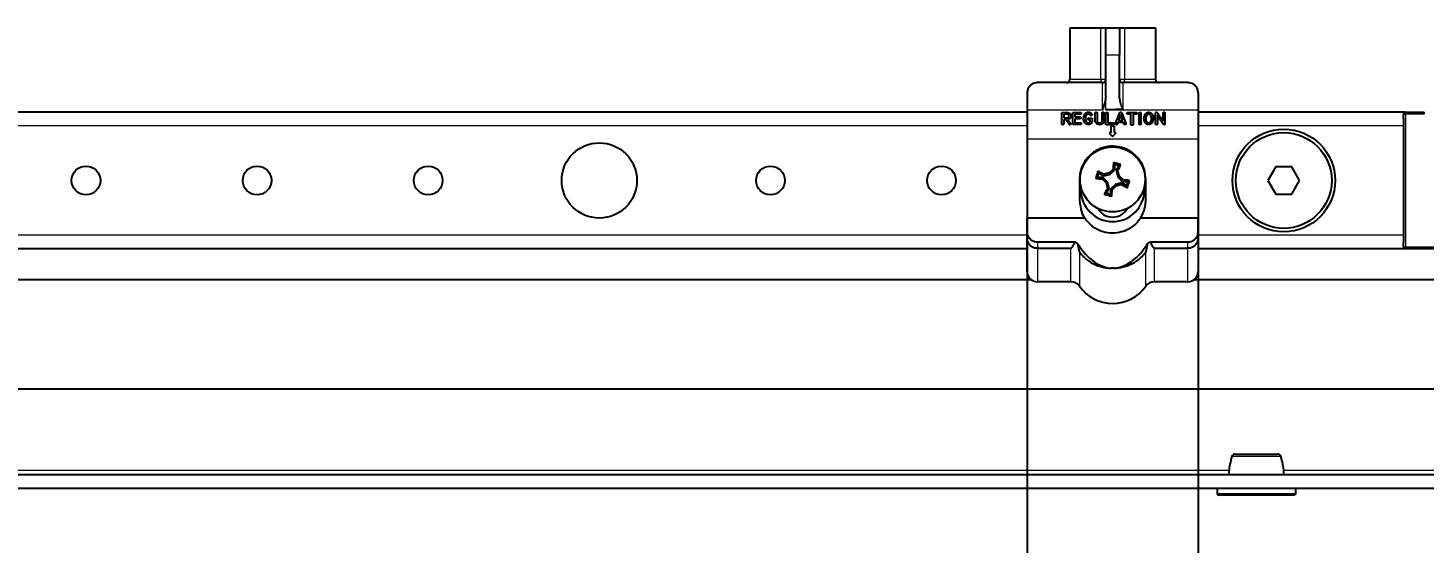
# Model space of a CAD drawing. Header units: millimetres. Extents: x -1284 to 3090, y -1538 to 1219.
# Drawn here: x -605.9 to -401.9, y -1006.7 to -931.4 of the extents above; entities that cross this region are included whole.
import ezdxf

# ---------------------------------------------------------------- set-up
doc = ezdxf.new("R2010")
doc.units = ezdxf.units.MM
doc.layers.add('FORMAT', color=7, linetype='Continuous')
doc.styles.add('SLDTEXTSTYLE0', font='TXT', dxfattribs={"width": 0.75})
doc.dimstyles.new('SLDDIMSTYLE0', dxfattribs={"dimtxt": 20, "dimasz": 10, "dimexe": 0, "dimexo": 0.0625, "dimgap": 5, "dimtad": 2, "dimdec": 1, "dimrnd": 1e-09, "dimzin": 12, "dimdsep": 46, "dimtxsty": 'SLDTEXTSTYLE0', "dimsah": 1, "dimcen": 0.09, "dimadec": 0, "dimazin": 3, "dimtfac": 1, "dimtofl": 0, "dimtmove": 0, "dimatfit": 3, "dimfxl": 0, "dimfrac": 2, "dimtolj": 1, "dimtzin": 12, "dimarcsym": 0})

# ---------------------------------------------------------------- blocks, each defined once
blk = doc.blocks.new('_D_8')
at = {"layer": 'FORMAT'}
for p, q in [((-434.94, -959.18), (-434.94, -1329.21)), ((-324.44, -998.73), (-324.44, -1329.21)), ((-324.44, -1328.21), (-434.94, -1328.21))]:
    blk.add_line(p, q, dxfattribs=at)
for points in [[(-434.94, -1328.21), (-424.94, -1329.75), (-424.94, -1326.67)], [(-324.44, -1328.21), (-334.44, -1326.67), (-334.44, -1329.75)]]:
    blk.add_solid(points, dxfattribs=at)
at = {"layer": 'FORMAT', "insert": (-412.94, -1302.43), "char_height": 20, "attachment_point": 1, "style": 'SLDTEXTSTYLE0'}
blk.add_mtext('110,5', dxfattribs=at)
blk = doc.blocks.new('_D_9')
at = {"layer": 'FORMAT'}
for p, q in [((-459.94, -959.18), (-459.94, -1329.21)), ((-434.94, -959.18), (-434.94, -1329.21)), ((-459.94, -1328.21), (-502.84, -1328.21)), ((-459.94, -1328.21), (-434.94, -1328.21))]:
    blk.add_line(p, q, dxfattribs=at)
for points in [[(-459.94, -1328.21), (-449.94, -1329.75), (-449.94, -1326.67)], [(-434.94, -1328.21), (-444.94, -1326.67), (-444.94, -1329.75)]]:
    blk.add_solid(points, dxfattribs=at)
at = {"layer": 'FORMAT', "insert": (-502.84, -1302.43), "char_height": 20, "attachment_point": 1, "style": 'SLDTEXTSTYLE0'}
blk.add_mtext('25', dxfattribs=at)

msp = doc.modelspace()

# ---------------------------------------------------------------- linework, layer by layer
at = {"color": 7, "linetype": 'Continuous', "lineweight": 25}
for p, q in [((-453.69, -931.42), (-453.69, -938.92)), ((-453.69, -931.42), (-449.17, -931.42)), ((-449.17, -931.42), (-448.44, -931.42)), ((-448.44, -931.42), (-446.44, -931.42)), ((-448.44, -935.42), (-448.44, -931.42)), ((-446.44, -931.42), (-446.44, -935.42)), ((-446.44, -931.42), (-445.72, -931.42)), ((-445.72, -931.42), (-441.19, -931.42)), ((-441.19, -931.42), (-441.19, -938.92)), ((-448.44, -941.36), (-448.44, -935.42)), ((-446.44, -941.35), (-446.44, -935.42)), ((-448.94, -939.42), (-458.44, -939.42)), ((-436.44, -939.42), (-445.94, -939.42)), ((-459.94, -940.92), (-459.94, -943.42)), ((-434.94, -940.92), (-434.94, -943.42)), ((-459.94, -943.72), (-839.94, -943.72)), ((-459.94, -943.42), (-459.94, -947.67)), ((-454.85, -943.77), (-454.09, -943.77)), ((-454.85, -945.43), (-454.85, -943.77)), ((-454.09, -944.03), (-454.59, -944.03)), ((-454.59, -944.03), (-454.59, -944.54)), ((-453.24, -943.77), (-452.18, -943.77)), ((-453.24, -945.54), (-453.24, -943.77)), ((-452.18, -944.03), (-452.98, -944.03)), ((-452.98, -944.03), (-452.98, -944.44)), ((-449.98, -944.96), (-449.98, -943.88)), ((-449.72, -943.88), (-449.72, -944.96)), ((-448.98, -944.94), (-448.98, -943.88)), ((-448.71, -943.88), (-448.71, -944.94)), ((-448.42, -945.57), (-448.42, -943.9)), ((-448.16, -943.9), (-448.16, -945.3)), ((-447, -945.39), (-446.43, -943.86)), ((-446.27, -944.1), (-446.57, -944.97)), ((-445.94, -944.97), (-446.27, -944.1)), ((-446.11, -943.88), (-445.51, -945.39)), ((-445.17, -943.77), (-444.05, -943.77)), ((-444.76, -944.03), (-445.17, -944.03)), ((-444.76, -945.5), (-444.76, -944.03)), ((-444.05, -944.03), (-444.45, -944.03)), ((-444.45, -944.03), (-444.45, -945.5)), ((-443.58, -945.43), (-443.58, -943.9)), ((-443.32, -943.9), (-443.32, -945.43)), ((-441.16, -945.43), (-441.16, -943.87)), ((-440.06, -945.46), (-440.9, -944.19)), ((-440.9, -944.19), (-440.9, -945.43)), ((-440.89, -943.83), (-440.08, -945.06)), ((-440.08, -945.06), (-440.08, -943.88)), ((-439.82, -943.88), (-439.82, -945.43)), ((-434.94, -943.42), (-434.94, -947.67)), ((-404.94, -943.72), (-434.94, -943.72)), ((-404.94, -943.72), (-404.94, -944.02)), ((-404.94, -944.66), (-404.94, -944.02)), ((-404.64, -943.72), (-401.94, -943.72)), ((-454.59, -944.54), (-454, -944.54)), ((-454.3, -944.8), (-454.59, -944.8)), ((-454.59, -944.8), (-454.59, -945.43)), ((-453.8, -945.51), (-454.3, -944.8)), ((-453.99, -944.8), (-453.59, -945.37)), ((-452.18, -945.54), (-453.24, -945.54)), ((-452.98, -944.44), (-452.23, -944.44)), ((-452.23, -944.7), (-452.98, -944.7)), ((-452.98, -944.7), (-452.98, -945.28)), ((-452.98, -945.28), (-452.18, -945.28)), ((-450.91, -944.61), (-450.41, -944.61)), ((-450.71, -944.87), (-450.91, -944.87)), ((-450.41, -944.61), (-450.41, -944.91)), ((-447.36, -945.57), (-448.42, -945.57)), ((-448.16, -945.3), (-447.36, -945.3)), ((-447.69, -945.77), (-447.69, -946.77)), ((-447.19, -945.77), (-447.69, -945.77)), ((-447.19, -946.77), (-447.19, -945.77)), ((-446.66, -945.23), (-446.76, -945.48)), ((-445.85, -945.23), (-446.66, -945.23)), ((-446.57, -944.97), (-445.94, -944.97)), ((-445.76, -945.47), (-445.85, -945.23)), ((-404.94, -944.66), (-404.94, -945.72)), ((-404.94, -945.72), (-404.94, -961.72)), ((-459.94, -947.67), (-459.94, -959.17)), ((-447.94, -946.77), (-447.44, -947.27)), ((-447.69, -946.77), (-447.94, -946.77)), ((-447.44, -947.27), (-446.94, -946.77)), ((-446.94, -946.77), (-447.19, -946.77)), ((-434.94, -947.67), (-434.94, -959.17)), ((-449.47, -952.66), (-449.59, -952.36)), ((-447.84, -952.83), (-447.14, -952.16)), ((-447.14, -952.16), (-447.37, -952.06)), ((-447.11, -951.36), (-447.3, -951.1)), ((-447.14, -952.16), (-447.11, -951.36)), ((-447.11, -951.36), (-446.53, -951.53)), ((-446.53, -951.53), (-446.93, -952.22)), ((-446.93, -952.22), (-446.7, -953.16)), ((-446.93, -952.22), (-446.69, -952.26)), ((-446.53, -951.53), (-446.23, -951.41)), ((-423.59, -951.72), (-424.75, -953.72)), ((-421.28, -951.72), (-423.59, -951.72)), ((-420.13, -953.72), (-421.28, -951.72)), ((-452.29, -953.57), (-452.29, -956.57)), ((-449.64, -953.24), (-449.91, -953.43)), ((-449.64, -953.24), (-449.47, -952.66)), ((-448.85, -953.27), (-449.64, -953.24)), ((-449.47, -952.66), (-448.79, -953.06)), ((-448.85, -953.27), (-448.95, -953.49)), ((-448.18, -953.97), (-448.85, -953.27)), ((-448.79, -953.06), (-448.75, -952.82)), ((-448.79, -953.06), (-447.84, -952.83)), ((-448.18, -953.97), (-448.39, -954.09)), ((-447.95, -954.91), (-448.18, -953.97)), ((-447.84, -952.83), (-447.96, -952.62)), ((-447.04, -954.3), (-447.74, -954.97)), ((-446.09, -954.07), (-447.04, -954.3)), ((-447.04, -954.3), (-446.92, -954.52)), ((-446.7, -953.16), (-446.49, -953.05)), ((-446.7, -953.16), (-446.03, -953.86)), ((-446.09, -954.07), (-446.13, -954.32)), ((-445.4, -954.48), (-446.09, -954.07)), ((-446.03, -953.86), (-445.93, -953.64)), ((-446.03, -953.86), (-445.23, -953.9)), ((-445.23, -953.9), (-445.4, -954.48)), ((-445.4, -954.48), (-445.28, -954.78)), ((-445.23, -953.9), (-444.97, -953.7)), ((-442.59, -956.57), (-442.59, -953.57)), ((-424.75, -953.72), (-423.59, -955.72)), ((-421.28, -955.72), (-420.13, -953.72)), ((-452.09, -955.07), (-452.29, -955.07)), ((-448.35, -955.6), (-448.65, -955.72)), ((-448.35, -955.6), (-447.95, -954.91)), ((-447.77, -955.77), (-448.35, -955.6)), ((-447.95, -954.91), (-448.19, -954.88)), ((-447.74, -954.97), (-447.77, -955.77)), ((-447.77, -955.77), (-447.58, -956.04)), ((-447.74, -954.97), (-447.51, -955.07)), ((-442.59, -955.07), (-442.79, -955.07)), ((-423.59, -955.72), (-421.28, -955.72)), ((-459.94, -961.31), (-459.94, -959.17)), ((-459.94, -959.17), (-451.53, -959.17)), ((-443.35, -959.17), (-434.94, -959.17)), ((-434.94, -961.31), (-434.94, -959.17)), ((-459.94, -962.22), (-459.94, -961.31)), ((-459.94, -967.02), (-459.94, -962.22)), ((-458.44, -962.7), (-452.92, -962.7)), ((-441.96, -962.7), (-436.44, -962.7)), ((-434.94, -961.31), (-434.94, -962.22)), ((-434.94, -962.22), (-434.94, -967.02)), ((-404.94, -961.72), (-404.94, -962.77)), ((-404.94, -963.42), (-404.94, -962.77)), ((-459.94, -963.72), (-839.94, -963.72)), ((-458.44, -963.6), (-453.53, -963.6)), ((-441.35, -963.6), (-436.44, -963.6)), ((-404.94, -963.72), (-434.94, -963.72)), ((-404.94, -963.42), (-404.94, -963.72)), ((-380.24, -963.72), (-404.64, -963.72)), ((-865.44, -968.22), (-459.34, -968.22)), ((-453.53, -968.52), (-458.44, -968.52)), ((-436.44, -968.52), (-441.35, -968.52)), ((-435.54, -968.22), (-340.56, -968.22)), ((-332.44, -984.22), (-865.44, -984.22)), ((-917.14, -996.72), (-326.74, -996.72)), ((-917.14, -998.72), (-326.74, -998.72)), ((-432.19, -998.72), (-432.19, -999.47)), ((-420.69, -999.47), (-420.69, -998.72)), ((-420.94, -999.72), (-431.94, -999.72))]:
    msp.add_line(p, q, dxfattribs=at)
at = {"color": 8, "linetype": 'Continuous', "lineweight": 18}
for p, q in [((-449.17, -938.92), (-449.17, -931.42)), ((-445.72, -931.42), (-445.72, -938.92)), ((-446.44, -935.42), (-448.44, -935.42)), ((-453.69, -938.92), (-449.17, -938.92)), ((-449.17, -938.92), (-448.44, -938.92)), ((-448.94, -943.42), (-448.94, -939.42)), ((-446.44, -938.92), (-445.72, -938.92)), ((-445.94, -939.42), (-445.94, -943.35)), ((-445.72, -938.92), (-441.19, -938.92)), ((-448.44, -943.42), (-448.44, -941.36)), ((-448.94, -943.42), (-459.94, -943.42)), ((-434.94, -943.42), (-448.44, -943.42)), ((-404.94, -944.02), (-404.64, -944.02)), ((-404.64, -944.02), (-404.64, -943.72)), ((-401.94, -944.02), (-404.64, -944.02)), ((-404.64, -944.02), (-404.64, -963.42)), ((-401.94, -943.72), (-401.94, -944.02)), ((-459.94, -945.72), (-839.94, -945.72)), ((-404.94, -945.72), (-434.94, -945.72)), ((-434.94, -947.67), (-459.94, -947.67)), ((-459.94, -961.72), (-839.94, -961.72)), ((-458.44, -962.7), (-458.44, -963.6)), ((-436.44, -963.6), (-436.44, -962.7)), ((-404.94, -961.72), (-434.94, -961.72)), ((-458.44, -963.6), (-458.44, -968.52)), ((-453.53, -968.52), (-453.53, -963.6)), ((-452.3, -964.2), (-452.3, -969.17)), ((-442.59, -969.17), (-442.59, -964.2)), ((-441.35, -963.6), (-441.35, -968.52)), ((-436.44, -968.52), (-436.44, -963.6)), ((-404.94, -963.42), (-404.64, -963.42)), ((-404.64, -963.42), (-380.24, -963.42)), ((-404.64, -963.72), (-404.64, -963.42)), ((-430.41, -996.12), (-813.47, -996.12)), ((-327.04, -996.12), (-422.47, -996.12)), ((-432.19, -999.47), (-420.69, -999.47))]:
    msp.add_line(p, q, dxfattribs=at)
at = {"color": 8, "linetype": 'Continuous', "lineweight": 18, "flags": 128}
for points in [[(-449.17, -938.92), (-449.17, -939.01), (-449.18, -939.11), (-449.19, -939.2), (-449.21, -939.27), (-449.23, -939.33), (-449.25, -939.38), (-449.28, -939.41), (-449.3, -939.42)], [(-445.58, -939.42), (-445.61, -939.41), (-445.63, -939.38), (-445.66, -939.33), (-445.68, -939.27), (-445.69, -939.2), (-445.71, -939.11), (-445.71, -939.01), (-445.72, -938.92)]]:
    msp.add_lwpolyline(points, dxfattribs=at)
at = {"color": 7, "linetype": 'Continuous', "lineweight": 25}
for centre, radius in [((-422.44, -953.72), 7.5), ((-522.44, -953.72), 5.5), ((-422.44, -953.72), 7), ((-447.44, -953.57), 4.75), ((-597.44, -953.72), 2.1), ((-572.44, -953.72), 2.1), ((-547.44, -953.72), 2.1), ((-497.44, -953.72), 2.1), ((-472.44, -953.72), 2.1)]:
    msp.add_circle(centre, radius, dxfattribs=at)
for centre, radius, start, end in [((-454.19, -938.92), 0.5, 270, 0), ((-448.94, -938.92), 0.5, 270, 0), ((-445.94, -938.92), 0.5, 180, 270), ((-440.69, -938.92), 0.5, 180, 270), ((-404.64, -944.02), 0.3, 90, 180), ((-377.87, -973.86), 74.88, 163.3093, 164.166), ((-482.38, -1013.12), 69.05, 60.8523, 61.6521), ((-395.89, -1007.44), 75.61, 132.9111, 133.5289), ((-378.44, -956.13), 69.05, 175.8232, 176.6231), ((-467.73, -1023.13), 74.88, 73.3093, 74.166), ((-506.99, -918.63), 69.05, 330.8523, 331.6521), ((-519.87, -971.27), 75.61, 13.9464, 14.5642), ((-444.88, -884.57), 69.05, 265.8232, 266.6231), ((-393.57, -902.01), 75.61, 222.9111, 223.5289), ((-429.74, -1026), 75.61, 103.9464, 104.5642), ((-375.01, -935.86), 75.61, 193.9464, 194.5642), ((-498.99, -899.7), 75.61, 312.9111, 313.5289), ((-465.14, -881.14), 75.61, 283.9464, 284.5642), ((-501.31, -1005.12), 75.61, 42.9111, 43.5289), ((-412.5, -894.01), 69.05, 240.8523, 241.6521), ((-450, -1022.57), 69.05, 85.8232, 86.6231), ((-517.01, -933.27), 74.88, 343.3093, 344.166), ((-447.44, -955.07), 4.65, 180, 0), ((-387.89, -988.51), 69.05, 150.8523, 151.6521), ((-427.15, -884), 74.88, 253.3093, 254.166), ((-516.44, -951.01), 69.05, 355.8232, 356.6231), ((-447.44, -956.57), 2.5, 209.1291, 330.7764), ((-404.64, -963.42), 0.3, 180, 270), ((-458.44, -967.02), 1.5, 180, 270), ((-453.53, -970.02), 1.5, 34.5604, 90), ((-441.35, -970.02), 1.5, 90, 145.4396), ((-436.44, -967.02), 1.5, 270, 0), ((-447.44, -965.82), 5.89, 214.5604, 325.4396), ((-429.55, -994.22), 0.5, 89.9982, 165.4001), ((-423.33, -994.22), 0.5, 15.316, 90.0228), ((-431.94, -999.47), 0.25, 180, 270), ((-420.94, -999.47), 0.25, 270, 0)]:
    msp.add_arc(centre, radius, start, end, dxfattribs=at)
msp.add_ellipse((14980.74, -943.42), major_axis=(15429.18, 0), ratio=0.000259, start_param=3.123591, end_param=3.141593, dxfattribs=at)
for points, knots in [([(-458.44, -939.42), (-458.44, -939.42), (-458.51, -939.42), (-458.86, -939.44), (-459.39, -939.68), (-459.86, -940.26), (-459.92, -940.73), (-459.94, -940.92)], [0, 0, 0, 0, 0.003231, 0.101221, 0.514725, 0.80586, 1, 1, 1, 1]), ([(-434.94, -940.92), (-434.97, -940.73), (-435.02, -940.26), (-435.49, -939.68), (-436.02, -939.44), (-436.37, -939.42), (-436.44, -939.42), (-436.44, -939.42)], [0, 0, 0, 0, 0.19414, 0.485275, 0.898779, 0.996769, 1, 1, 1, 1]), ([(-448.44, -941.36), (-448.48, -941.69), (-448.56, -942.4), (-448.82, -943.06), (-448.94, -943.41), (-448.94, -943.42)], [0, 0, 0, 0, 0.475461, 0.994056, 1, 1, 1, 1]), ([(-445.94, -943.35), (-445.94, -943.35), (-445.95, -943.34), (-445.95, -943.34), (-445.97, -943.32), (-446, -943.24), (-446.12, -942.91), (-446.34, -942.28), (-446.41, -941.68), (-446.44, -941.35)], [0, 0, 0, 0, 0.00167, 0.003889, 0.009531, 0.034361, 0.132751, 0.526214, 1, 1, 1, 1]), ([(-454.09, -943.77), (-454.02, -943.78), (-453.88, -943.79), (-453.77, -943.87), (-453.72, -943.91)], [0, 0, 0, 0, 0.559747, 1, 1, 1, 1]), ([(-453.9, -944.1), (-453.93, -944.08), (-453.99, -944.04), (-454.06, -944.03), (-454.09, -944.03)], [0, 0, 0, 0, 0.559136, 1, 1, 1, 1]), ([(-453.82, -944.29), (-453.82, -944.25), (-453.83, -944.18), (-453.88, -944.12), (-453.9, -944.1)], [0, 0, 0, 0, 0.559692, 1, 1, 1, 1]), ([(-453.89, -944.49), (-453.88, -944.48), (-453.85, -944.45), (-453.82, -944.38), (-453.82, -944.33), (-453.82, -944.29)], [0, 0, 0, 0, 0.279917, 0.56006, 1, 1, 1, 1]), ([(-453.55, -944.29), (-453.56, -944.39), (-453.58, -944.55), (-453.7, -944.66), (-453.75, -944.71)], [0, 0, 0, 0, 0.559457, 1, 1, 1, 1]), ([(-453.72, -943.91), (-453.67, -943.97), (-453.57, -944.08), (-453.56, -944.23), (-453.55, -944.29)], [0, 0, 0, 0, 0.558947, 1, 1, 1, 1]), ([(-452.18, -943.77), (-452.16, -943.77), (-452.12, -943.77), (-452.06, -943.8), (-452.03, -943.85), (-452.03, -943.88), (-452.03, -943.9)], [0, 0, 0, 0, 0.280872, 0.559701, 0.779382, 1, 1, 1, 1]), ([(-452.03, -943.9), (-452.03, -943.92), (-452.03, -943.97), (-452.09, -944.03), (-452.15, -944.03), (-452.18, -944.03)], [0, 0, 0, 0, 0.281053, 0.559663, 1, 1, 1, 1]), ([(-451.68, -944.67), (-451.68, -944.53), (-451.67, -944.29), (-451.54, -944.09), (-451.49, -944)], [0, 0, 0, 0, 0.56034, 1, 1, 1, 1]), ([(-451.49, -944), (-451.41, -943.92), (-451.28, -943.77), (-451.08, -943.75), (-451, -943.75)], [0, 0, 0, 0, 0.559217, 1, 1, 1, 1]), ([(-451.01, -944.01), (-451.04, -944.01), (-451.11, -944.02), (-451.24, -944.09), (-451.4, -944.3), (-451.41, -944.52), (-451.42, -944.67)], [0, 0, 0, 0, 0.125332, 0.250695, 0.500738, 1, 1, 1, 1]), ([(-450.82, -944.06), (-450.85, -944.04), (-450.91, -944.01), (-450.98, -944.01), (-451.01, -944.01)], [0, 0, 0, 0, 0.558634, 1, 1, 1, 1]), ([(-451, -943.75), (-450.93, -943.75), (-450.8, -943.75), (-450.7, -943.81), (-450.65, -943.84)], [0, 0, 0, 0, 0.560514, 1, 1, 1, 1]), ([(-450.71, -944.17), (-450.73, -944.15), (-450.76, -944.1), (-450.8, -944.07), (-450.82, -944.06)], [0, 0, 0, 0, 0.560467, 1, 1, 1, 1]), ([(-450.6, -944.23), (-450.63, -944.23), (-450.67, -944.22), (-450.7, -944.19), (-450.71, -944.17)], [0, 0, 0, 0, 0.5580387, 1, 1, 1, 1]), ([(-450.65, -943.84), (-450.61, -943.87), (-450.55, -943.92), (-450.5, -943.99), (-450.48, -944.02)], [0, 0, 0, 0, 0.559542, 1, 1, 1, 1]), ([(-450.45, -944.11), (-450.45, -944.13), (-450.46, -944.17), (-450.51, -944.21), (-450.55, -944.23), (-450.59, -944.23), (-450.6, -944.23)], [0, 0, 0, 0, 0.2777088, 0.5582085, 0.77892, 1, 1, 1, 1]), ([(-450.48, -944.02), (-450.47, -944.04), (-450.45, -944.06), (-450.45, -944.09), (-450.45, -944.11)], [0, 0, 0, 0, 0.560691, 1, 1, 1, 1]), ([(-449.98, -943.88), (-449.98, -943.86), (-449.98, -943.82), (-449.95, -943.77), (-449.91, -943.75), (-449.88, -943.75), (-449.86, -943.75)], [0, 0, 0, 0, 0.280849, 0.55949, 0.779158, 1, 1, 1, 1]), ([(-449.86, -943.75), (-449.84, -943.75), (-449.8, -943.75), (-449.75, -943.78), (-449.72, -943.83), (-449.72, -943.86), (-449.72, -943.88)], [0, 0, 0, 0, 0.2809103, 0.559174, 0.7791663, 1, 1, 1, 1]), ([(-448.98, -943.88), (-448.98, -943.86), (-448.97, -943.82), (-448.95, -943.77), (-448.9, -943.75), (-448.87, -943.75), (-448.85, -943.75)], [0, 0, 0, 0, 0.2809002, 0.5594983, 0.7791483, 1, 1, 1, 1]), ([(-448.85, -943.75), (-448.83, -943.75), (-448.79, -943.75), (-448.74, -943.78), (-448.71, -943.83), (-448.71, -943.86), (-448.71, -943.88)], [0, 0, 0, 0, 0.2808885, 0.5590229, 0.7791551, 1, 1, 1, 1]), ([(-448.42, -943.9), (-448.42, -943.88), (-448.42, -943.85), (-448.39, -943.8), (-448.35, -943.77), (-448.32, -943.77), (-448.3, -943.77)], [0, 0, 0, 0, 0.2809124, 0.5594047, 0.7791083, 1, 1, 1, 1]), ([(-448.3, -943.77), (-448.28, -943.77), (-448.24, -943.77), (-448.19, -943.8), (-448.16, -943.85), (-448.16, -943.89), (-448.16, -943.9)], [0, 0, 0, 0, 0.280813, 0.559099, 0.77917, 1, 1, 1, 1]), ([(-446.43, -943.86), (-446.42, -943.84), (-446.41, -943.8), (-446.36, -943.75), (-446.31, -943.75), (-446.28, -943.75)], [0, 0, 0, 0, 0.281465, 0.561772, 1, 1, 1, 1]), ([(-446.28, -943.75), (-446.26, -943.75), (-446.21, -943.75), (-446.14, -943.79), (-446.12, -943.84), (-446.11, -943.88)], [0, 0, 0, 0, 0.281226, 0.561522, 1, 1, 1, 1]), ([(-445.31, -943.9), (-445.31, -943.88), (-445.3, -943.84), (-445.27, -943.79), (-445.22, -943.77), (-445.19, -943.77), (-445.17, -943.77)], [0, 0, 0, 0, 0.280713, 0.558701, 0.779045, 1, 1, 1, 1]), ([(-445.17, -944.03), (-445.19, -944.03), (-445.24, -944.03), (-445.28, -944), (-445.31, -943.95), (-445.31, -943.92), (-445.31, -943.9)], [0, 0, 0, 0, 0.28076, 0.558821, 0.778915, 1, 1, 1, 1]), ([(-444.05, -943.77), (-444.03, -943.77), (-443.99, -943.77), (-443.93, -943.8), (-443.9, -943.85), (-443.9, -943.88), (-443.89, -943.9)], [0, 0, 0, 0, 0.2809514, 0.5599669, 0.7794314, 1, 1, 1, 1]), ([(-443.89, -943.9), (-443.9, -943.92), (-443.9, -943.97), (-443.96, -944.03), (-444.02, -944.03), (-444.05, -944.03)], [0, 0, 0, 0, 0.281019, 0.559679, 1, 1, 1, 1]), ([(-443.58, -943.9), (-443.58, -943.88), (-443.58, -943.84), (-443.55, -943.79), (-443.51, -943.77), (-443.48, -943.77), (-443.46, -943.77)], [0, 0, 0, 0, 0.280828, 0.559417, 0.779393, 1, 1, 1, 1]), ([(-443.46, -943.77), (-443.44, -943.77), (-443.4, -943.77), (-443.35, -943.8), (-443.32, -943.85), (-443.32, -943.88), (-443.32, -943.9)], [0, 0, 0, 0, 0.2807653, 0.5591779, 0.7791749, 1, 1, 1, 1]), ([(-442.86, -944.67), (-442.86, -944.54), (-442.84, -944.32), (-442.74, -944.12), (-442.69, -944.04)], [0, 0, 0, 0, 0.559914, 1, 1, 1, 1]), ([(-442.69, -944.04), (-442.62, -943.95), (-442.5, -943.79), (-442.3, -943.76), (-442.21, -943.75)], [0, 0, 0, 0, 0.560137, 1, 1, 1, 1]), ([(-442.5, -944.21), (-442.54, -944.29), (-442.59, -944.44), (-442.6, -944.6), (-442.6, -944.67)], [0, 0, 0, 0, 0.5590754, 1, 1, 1, 1]), ([(-442.22, -944.01), (-442.25, -944.01), (-442.32, -944.02), (-442.43, -944.09), (-442.47, -944.17), (-442.5, -944.21)], [0, 0, 0, 0, 0.279832, 0.559843, 1, 1, 1, 1]), ([(-441.87, -944.21), (-441.92, -944.15), (-442.01, -944.04), (-442.15, -944.02), (-442.22, -944.01)], [0, 0, 0, 0, 0.559596, 1, 1, 1, 1]), ([(-442.21, -943.75), (-442.16, -943.75), (-442.04, -943.76), (-441.84, -943.85), (-441.74, -943.97), (-441.68, -944.04)], [0, 0, 0, 0, 0.280496, 0.560765, 1, 1, 1, 1]), ([(-441.76, -944.67), (-441.76, -944.58), (-441.77, -944.42), (-441.84, -944.28), (-441.87, -944.21)], [0, 0, 0, 0, 0.560046, 1, 1, 1, 1]), ([(-441.68, -944.04), (-441.62, -944.15), (-441.51, -944.34), (-441.5, -944.57), (-441.5, -944.67)], [0, 0, 0, 0, 0.559312, 1, 1, 1, 1]), ([(-441.16, -943.87), (-441.16, -943.85), (-441.16, -943.82), (-441.13, -943.77), (-441.09, -943.75), (-441.06, -943.75), (-441.04, -943.75)], [0, 0, 0, 0, 0.280941, 0.559114, 0.779089, 1, 1, 1, 1]), ([(-441.04, -943.75), (-441.03, -943.75), (-440.99, -943.75), (-440.94, -943.77), (-440.91, -943.81), (-440.89, -943.83)], [0, 0, 0, 0, 0.280638, 0.560877, 1, 1, 1, 1]), ([(-440.08, -943.88), (-440.08, -943.86), (-440.08, -943.82), (-440.05, -943.77), (-440.01, -943.75), (-439.98, -943.75), (-439.96, -943.75)], [0, 0, 0, 0, 0.280888, 0.559482, 0.77927, 1, 1, 1, 1]), ([(-439.96, -943.75), (-439.94, -943.75), (-439.9, -943.75), (-439.85, -943.78), (-439.82, -943.83), (-439.82, -943.86), (-439.82, -943.88)], [0, 0, 0, 0, 0.280836, 0.55925, 0.779182, 1, 1, 1, 1]), ([(-454.73, -945.57), (-454.75, -945.57), (-454.79, -945.56), (-454.83, -945.53), (-454.85, -945.48), (-454.85, -945.45), (-454.85, -945.43)], [0, 0, 0, 0, 0.2804367, 0.5582807, 0.7788987, 1, 1, 1, 1]), ([(-454.59, -945.43), (-454.59, -945.45), (-454.59, -945.5), (-454.63, -945.55), (-454.68, -945.56), (-454.71, -945.57), (-454.73, -945.57)], [0, 0, 0, 0, 0.2804979, 0.5583245, 0.7788676, 1, 1, 1, 1]), ([(-454, -944.54), (-453.97, -944.53), (-453.94, -944.53), (-453.91, -944.5), (-453.89, -944.49)], [0, 0, 0, 0, 0.5581742, 1, 1, 1, 1]), ([(-453.75, -944.71), (-453.79, -944.74), (-453.87, -944.78), (-453.95, -944.8), (-453.99, -944.8)], [0, 0, 0, 0, 0.56031, 1, 1, 1, 1]), ([(-453.71, -945.57), (-453.72, -945.57), (-453.74, -945.57), (-453.77, -945.55), (-453.79, -945.52), (-453.8, -945.51)], [0, 0, 0, 0, 0.28022, 0.561305, 1, 1, 1, 1]), ([(-453.55, -945.44), (-453.56, -945.46), (-453.57, -945.5), (-453.61, -945.54), (-453.66, -945.56), (-453.69, -945.57), (-453.71, -945.57)], [0, 0, 0, 0, 0.278138, 0.558544, 0.779161, 1, 1, 1, 1]), ([(-453.59, -945.37), (-453.58, -945.38), (-453.56, -945.4), (-453.56, -945.43), (-453.55, -945.44)], [0, 0, 0, 0, 0.561079, 1, 1, 1, 1]), ([(-452.23, -944.44), (-452.21, -944.44), (-452.17, -944.44), (-452.11, -944.47), (-452.08, -944.52), (-452.08, -944.56), (-452.08, -944.57)], [0, 0, 0, 0, 0.280945, 0.559897, 0.779525, 1, 1, 1, 1]), ([(-452.08, -944.57), (-452.08, -944.59), (-452.08, -944.64), (-452.14, -944.7), (-452.2, -944.7), (-452.23, -944.7)], [0, 0, 0, 0, 0.281099, 0.559768, 1, 1, 1, 1]), ([(-452.18, -945.28), (-452.16, -945.28), (-452.12, -945.28), (-452.06, -945.31), (-452.03, -945.36), (-452.03, -945.39), (-452.03, -945.41)], [0, 0, 0, 0, 0.280912, 0.559714, 0.779499, 1, 1, 1, 1]), ([(-452.03, -945.41), (-452.03, -945.43), (-452.03, -945.48), (-452.09, -945.54), (-452.14, -945.54), (-452.18, -945.54)], [0, 0, 0, 0, 0.281214, 0.559901, 1, 1, 1, 1]), ([(-451.49, -945.28), (-451.56, -945.17), (-451.67, -944.98), (-451.68, -944.77), (-451.68, -944.67)], [0, 0, 0, 0, 0.5593467, 1, 1, 1, 1]), ([(-450.97, -945.57), (-451.03, -945.56), (-451.14, -945.55), (-451.34, -945.46), (-451.43, -945.35), (-451.49, -945.28)], [0, 0, 0, 0, 0.280314, 0.560507, 1, 1, 1, 1]), ([(-451.42, -944.67), (-451.42, -944.76), (-451.41, -944.91), (-451.33, -945.04), (-451.3, -945.1)], [0, 0, 0, 0, 0.55998, 1, 1, 1, 1]), ([(-451.3, -945.1), (-451.25, -945.16), (-451.17, -945.27), (-451.04, -945.29), (-450.98, -945.3)], [0, 0, 0, 0, 0.560858, 1, 1, 1, 1]), ([(-451.04, -944.74), (-451.04, -944.72), (-451.03, -944.68), (-451, -944.63), (-450.95, -944.61), (-450.92, -944.61), (-450.91, -944.61)], [0, 0, 0, 0, 0.280637, 0.55889, 0.779144, 1, 1, 1, 1]), ([(-450.91, -944.87), (-450.93, -944.87), (-450.97, -944.87), (-451.02, -944.83), (-451.04, -944.79), (-451.04, -944.76), (-451.04, -944.74)], [0, 0, 0, 0, 0.280664, 0.558735, 0.779002, 1, 1, 1, 1]), ([(-450.98, -945.3), (-450.95, -945.3), (-450.89, -945.3), (-450.79, -945.25), (-450.76, -945.18), (-450.74, -945.14)], [0, 0, 0, 0, 0.281265, 0.561609, 1, 1, 1, 1]), ([(-450.62, -945.44), (-450.68, -945.48), (-450.78, -945.56), (-450.91, -945.56), (-450.97, -945.57)], [0, 0, 0, 0, 0.558998, 1, 1, 1, 1]), ([(-450.74, -945.14), (-450.73, -945.09), (-450.71, -945), (-450.71, -944.91), (-450.71, -944.87)], [0, 0, 0, 0, 0.559597, 1, 1, 1, 1]), ([(-450.41, -944.91), (-450.42, -945.02), (-450.43, -945.22), (-450.56, -945.37), (-450.62, -945.44)], [0, 0, 0, 0, 0.560493, 1, 1, 1, 1]), ([(-449.77, -945.43), (-449.84, -945.36), (-449.96, -945.22), (-449.98, -945.04), (-449.98, -944.96)], [0, 0, 0, 0, 0.558332, 1, 1, 1, 1]), ([(-449.32, -945.57), (-449.42, -945.56), (-449.58, -945.56), (-449.71, -945.47), (-449.77, -945.43)], [0, 0, 0, 0, 0.55925, 1, 1, 1, 1]), ([(-449.72, -944.96), (-449.71, -945.02), (-449.71, -945.12), (-449.63, -945.19), (-449.6, -945.23)], [0, 0, 0, 0, 0.560313, 1, 1, 1, 1]), ([(-449.6, -945.23), (-449.56, -945.25), (-449.48, -945.3), (-449.39, -945.3), (-449.35, -945.3)], [0, 0, 0, 0, 0.559441, 1, 1, 1, 1]), ([(-449.35, -945.3), (-449.29, -945.3), (-449.18, -945.29), (-449.05, -945.2), (-448.98, -945.07), (-448.98, -944.98), (-448.98, -944.94)], [0, 0, 0, 0, 0.280935, 0.559487, 0.779245, 1, 1, 1, 1]), ([(-448.71, -944.94), (-448.72, -945.04), (-448.73, -945.22), (-448.89, -945.44), (-449.11, -945.54), (-449.25, -945.56), (-449.32, -945.57)], [0, 0, 0, 0, 0.280416, 0.558636, 0.778958, 1, 1, 1, 1]), ([(-447.36, -945.3), (-447.34, -945.3), (-447.3, -945.31), (-447.24, -945.33), (-447.21, -945.38), (-447.21, -945.42), (-447.21, -945.43)], [0, 0, 0, 0, 0.280855, 0.559718, 0.779518, 1, 1, 1, 1]), ([(-447.21, -945.43), (-447.21, -945.46), (-447.21, -945.5), (-447.27, -945.56), (-447.33, -945.57), (-447.36, -945.57)], [0, 0, 0, 0, 0.2812663, 0.5600784, 1, 1, 1, 1]), ([(-447.01, -945.44), (-447.01, -945.43), (-447.01, -945.42), (-447, -945.4), (-447, -945.39)], [0, 0, 0, 0, 0.559504, 1, 1, 1, 1]), ([(-446.89, -945.57), (-446.9, -945.57), (-446.94, -945.56), (-446.98, -945.53), (-447.01, -945.49), (-447.01, -945.46), (-447.01, -945.44)], [0, 0, 0, 0, 0.2795786, 0.5591942, 0.7795822, 1, 1, 1, 1]), ([(-446.76, -945.48), (-446.76, -945.49), (-446.77, -945.52), (-446.82, -945.56), (-446.86, -945.57), (-446.89, -945.57)], [0, 0, 0, 0, 0.28077, 0.560807, 1, 1, 1, 1]), ([(-445.65, -945.57), (-445.66, -945.57), (-445.69, -945.56), (-445.74, -945.53), (-445.75, -945.5), (-445.76, -945.47)], [0, 0, 0, 0, 0.280695, 0.560335, 1, 1, 1, 1]), ([(-445.5, -945.44), (-445.5, -945.46), (-445.51, -945.5), (-445.55, -945.54), (-445.6, -945.56), (-445.63, -945.57), (-445.65, -945.57)], [0, 0, 0, 0, 0.278517, 0.558613, 0.779333, 1, 1, 1, 1]), ([(-445.51, -945.39), (-445.51, -945.4), (-445.5, -945.42), (-445.5, -945.44), (-445.5, -945.44)], [0, 0, 0, 0, 0.560081, 1, 1, 1, 1]), ([(-444.61, -945.64), (-444.63, -945.64), (-444.68, -945.64), (-444.73, -945.6), (-444.75, -945.55), (-444.76, -945.52), (-444.76, -945.5)], [0, 0, 0, 0, 0.280822, 0.559059, 0.779094, 1, 1, 1, 1]), ([(-444.45, -945.5), (-444.45, -945.52), (-444.45, -945.57), (-444.52, -945.63), (-444.58, -945.64), (-444.61, -945.64)], [0, 0, 0, 0, 0.280801, 0.559621, 1, 1, 1, 1]), ([(-443.46, -945.57), (-443.48, -945.57), (-443.52, -945.56), (-443.56, -945.53), (-443.58, -945.48), (-443.58, -945.45), (-443.58, -945.43)], [0, 0, 0, 0, 0.280437, 0.558281, 0.778899, 1, 1, 1, 1]), ([(-443.32, -945.43), (-443.32, -945.45), (-443.32, -945.5), (-443.36, -945.55), (-443.41, -945.57), (-443.45, -945.57), (-443.46, -945.57)], [0, 0, 0, 0, 0.280518, 0.5583, 0.778735, 1, 1, 1, 1]), ([(-442.68, -945.28), (-442.74, -945.18), (-442.85, -944.98), (-442.86, -944.76), (-442.86, -944.67)], [0, 0, 0, 0, 0.559149, 1, 1, 1, 1]), ([(-442.19, -945.57), (-442.24, -945.56), (-442.35, -945.55), (-442.54, -945.47), (-442.63, -945.35), (-442.68, -945.28)], [0, 0, 0, 0, 0.280367, 0.560574, 1, 1, 1, 1]), ([(-442.6, -944.67), (-442.6, -944.75), (-442.59, -944.91), (-442.52, -945.05), (-442.49, -945.11)], [0, 0, 0, 0, 0.5602735, 1, 1, 1, 1]), ([(-442.49, -945.11), (-442.45, -945.17), (-442.37, -945.27), (-442.24, -945.29), (-442.19, -945.3)], [0, 0, 0, 0, 0.560567, 1, 1, 1, 1]), ([(-442.19, -945.3), (-442.15, -945.3), (-442.08, -945.29), (-441.95, -945.23), (-441.9, -945.15), (-441.86, -945.11)], [0, 0, 0, 0, 0.280435, 0.560605, 1, 1, 1, 1]), ([(-441.67, -945.28), (-441.75, -945.37), (-441.89, -945.54), (-442.1, -945.56), (-442.19, -945.57)], [0, 0, 0, 0, 0.559137, 1, 1, 1, 1]), ([(-441.86, -945.11), (-441.83, -945.03), (-441.77, -944.89), (-441.76, -944.73), (-441.76, -944.67)], [0, 0, 0, 0, 0.559133, 1, 1, 1, 1]), ([(-441.5, -944.67), (-441.5, -944.79), (-441.52, -945.01), (-441.63, -945.2), (-441.67, -945.28)], [0, 0, 0, 0, 0.559865, 1, 1, 1, 1]), ([(-441.04, -945.57), (-441.06, -945.57), (-441.1, -945.56), (-441.16, -945.51), (-441.16, -945.46), (-441.16, -945.43)], [0, 0, 0, 0, 0.281503, 0.560294, 1, 1, 1, 1]), ([(-440.9, -945.43), (-440.9, -945.45), (-440.9, -945.49), (-440.94, -945.54), (-440.99, -945.57), (-441.02, -945.57), (-441.04, -945.57)], [0, 0, 0, 0, 0.280569, 0.558477, 0.77887, 1, 1, 1, 1]), ([(-439.94, -945.57), (-439.96, -945.56), (-439.99, -945.56), (-440.03, -945.52), (-440.05, -945.48), (-440.06, -945.46)], [0, 0, 0, 0, 0.278585, 0.558866, 1, 1, 1, 1]), ([(-439.82, -945.43), (-439.82, -945.45), (-439.82, -945.49), (-439.85, -945.54), (-439.89, -945.56), (-439.92, -945.57), (-439.94, -945.57)], [0, 0, 0, 0, 0.280953, 0.559391, 0.779073, 1, 1, 1, 1]), ([(-442.59, -953.57), (-442.63, -953.06), (-442.72, -952.05), (-443.5, -950.59), (-444.69, -949.47), (-446.15, -948.8), (-447.77, -948.64), (-449.37, -949.02), (-450.75, -949.9), (-451.73, -951.14), (-452.22, -952.44), (-452.27, -953.23), (-452.29, -953.57)], [0, 0, 0, 0, 0.108524, 0.217459, 0.318088, 0.417791, 0.519828, 0.622975, 0.725929, 0.827131, 0.926323, 1, 1, 1, 1]), ([(-452.29, -956.57), (-452.21, -957.19), (-452.04, -958.47), (-451.57, -959.11), (-451.54, -959.16), (-451.53, -959.17)], [0, 0, 0, 0, 0.417668, 0.852903, 1, 1, 1, 1]), ([(-443.35, -959.17), (-443.3, -959.09), (-443.19, -958.92), (-442.67, -957.85), (-442.61, -956.86), (-442.59, -956.57)], [0, 0, 0, 0, 0.378823, 0.812228, 1, 1, 1, 1]), ([(-443.35, -959.17), (-443.37, -959.2), (-443.41, -959.27), (-443.77, -959.77), (-444.42, -960.41), (-445.35, -960.99), (-446.5, -961.38), (-447.83, -961.47), (-449.17, -961.17), (-450.3, -960.54), (-451.03, -959.86), (-451.41, -959.36), (-451.53, -959.18), (-451.53, -959.17), (-451.53, -959.17)], [0, 0, 0, 0, 0.088505, 0.177138, 0.262858, 0.344694, 0.430485, 0.525193, 0.625645, 0.723911, 0.812494, 0.894483, 0.978997, 1, 1, 1, 1]), ([(-459.94, -961.31), (-459.93, -961.45), (-459.9, -961.74), (-459.66, -962.14), (-459.3, -962.47), (-458.87, -962.67), (-458.57, -962.69), (-458.44, -962.7)], [0, 0, 0, 0, 0.2056827, 0.4113459, 0.6186494, 0.8323389, 1, 1, 1, 1]), ([(-459.94, -962.22), (-459.94, -962.24), (-459.94, -962.34), (-459.91, -962.59), (-459.74, -962.97), (-459.4, -963.32), (-458.95, -963.55), (-458.61, -963.58), (-458.44, -963.6)], [0, 0, 0, 0, 0.017854, 0.141405, 0.356083, 0.570731, 0.785365, 1, 1, 1, 1]), ([(-453.53, -963.6), (-453.52, -963.6), (-453.51, -963.6), (-453.48, -963.59), (-453.41, -963.56), (-453.28, -963.41), (-453.12, -963.12), (-452.99, -962.85), (-452.92, -962.7)], [0, 0, 0, 0, 0.008383, 0.019125, 0.04457, 0.140638, 0.521171, 1, 1, 1, 1]), ([(-452.56, -962.94), (-452.57, -962.93), (-452.69, -962.83), (-452.82, -962.76), (-452.92, -962.7)], [0, 0, 0, 0, 0.161974, 1, 1, 1, 1]), ([(-441.96, -962.7), (-442.06, -962.76), (-442.19, -962.83), (-442.3, -962.92), (-442.33, -962.94)], [0, 0, 0, 0, 0.789403, 1, 1, 1, 1]), ([(-441.96, -962.7), (-441.93, -962.76), (-441.87, -962.91), (-441.77, -963.1), (-441.68, -963.27), (-441.61, -963.39), (-441.55, -963.46), (-441.51, -963.51), (-441.47, -963.55), (-441.44, -963.57), (-441.41, -963.59), (-441.38, -963.6), (-441.37, -963.6), (-441.36, -963.6), (-441.35, -963.6)], [0, 0, 0, 0, 0.193858, 0.459768, 0.637307, 0.756, 0.835565, 0.889145, 0.925488, 0.950425, 0.97632, 0.986721, 0.99531, 1, 1, 1, 1]), ([(-436.44, -962.7), (-436.27, -962.69), (-435.94, -962.66), (-435.49, -962.41), (-435.15, -962.05), (-434.97, -961.66), (-434.95, -961.41), (-434.94, -961.31)], [0, 0, 0, 0, 0.2129, 0.425707, 0.640613, 0.853382, 1, 1, 1, 1]), ([(-436.44, -963.6), (-436.27, -963.58), (-435.94, -963.55), (-435.49, -963.32), (-435.15, -962.97), (-434.98, -962.59), (-434.94, -962.34), (-434.94, -962.24), (-434.94, -962.22)], [0, 0, 0, 0, 0.214635, 0.429269, 0.643917, 0.858595, 0.982146, 1, 1, 1, 1]), ([(-452.56, -962.94), (-452.53, -963.09), (-452.49, -963.37), (-452.42, -963.71), (-452.38, -963.95), (-452.33, -964.12), (-452.3, -964.2)], [0, 0, 0, 0, 0.383006, 0.690448, 0.847653, 1, 1, 1, 1]), ([(-452.56, -962.94), (-452.26, -963.4), (-451.54, -964.5), (-450.15, -965.67), (-448.8, -966.39), (-447.99, -966.51), (-447.7, -966.55)], [0, 0, 0, 0, 0.2553511, 0.6155159, 0.8621102, 1, 1, 1, 1]), ([(-452.3, -964.2), (-452.11, -964.43), (-451.59, -965.05), (-450.49, -965.85), (-449.09, -966.41), (-448.13, -966.51), (-447.7, -966.55)], [0, 0, 0, 0, 0.169618, 0.470039, 0.762685, 1, 1, 1, 1]), ([(-447.18, -966.55), (-446.97, -966.53), (-446.25, -966.43), (-444.88, -965.79), (-443.41, -964.59), (-442.65, -963.43), (-442.33, -962.94)], [0, 0, 0, 0, 0.101651, 0.345128, 0.729048, 1, 1, 1, 1]), ([(-447.18, -966.55), (-446.75, -966.51), (-445.8, -966.41), (-444.4, -965.85), (-443.29, -965.05), (-442.77, -964.43), (-442.59, -964.2)], [0, 0, 0, 0, 0.237351, 0.529954, 0.830331, 1, 1, 1, 1]), ([(-442.59, -964.2), (-442.59, -964.2), (-442.58, -964.19), (-442.57, -964.18), (-442.56, -964.15), (-442.53, -964.05), (-442.46, -963.73), (-442.39, -963.35), (-442.34, -963.03), (-442.33, -962.94)], [0, 0, 0, 0, 0.003748, 0.008698, 0.018275, 0.054741, 0.199177, 0.774578, 1, 1, 1, 1]), ([(-447.18, -966.55), (-447.28, -966.56), (-447.45, -966.57), (-447.63, -966.56), (-447.7, -966.55)], [0, 0, 0, 0, 0.558993, 1, 1, 1, 1]), ([(-430.03, -994.07), (-430.22, -994.81), (-430.44, -995.67), (-430.46, -996.59), (-430.46, -996.72)], [0, 0, 0, 0, 0.85815, 1, 1, 1, 1]), ([(-429.55, -993.72), (-429.51, -993.72), (-429.43, -993.72), (-428.87, -993.72), (-428.06, -993.72), (-427.07, -993.72), (-426.01, -993.72), (-425.22, -993.72), (-424.83, -993.72), (-424.74, -993.72)], [0, 0, 0, 0, 0.158514, 0.317278, 0.475863, 0.634247, 0.792477, 0.950708, 1, 1, 1, 1]), ([(-424.74, -993.72), (-424.55, -993.72), (-424.08, -993.72), (-423.53, -993.72), (-423.4, -993.72), (-423.34, -993.72)], [0, 0, 0, 0, 0.256553, 0.627981, 1, 1, 1, 1]), ([(-422.42, -996.72), (-422.42, -996.59), (-422.44, -995.67), (-422.66, -994.81), (-422.85, -994.07)], [0, 0, 0, 0, 0.14185, 1, 1, 1, 1])]:
    msp.add_open_spline(points, degree=3, knots=knots, dxfattribs=at)
at = {"color": 8, "linetype": 'Continuous', "lineweight": 18}
for points, knots in [([(-424.47, -994.09), (-424.58, -994.09), (-425.03, -994.09), (-425.55, -994.09), (-426.34, -994.09), (-427.17, -994.09), (-428.31, -994.09), (-429.26, -994.09), (-429.84, -994.09), (-430.09, -994.09), (-430.03, -994.09), (-430.02, -994.09)], [0, 0, 0, 0, 0.048751, 0.204942, 0.205393, 0.362034, 0.518827, 0.675799, 0.832923, 0.989778, 1, 1, 1, 1]), ([(-422.88, -994.09), (-422.87, -994.09), (-422.81, -994.09), (-423.12, -994.09), (-423.7, -994.09), (-424.25, -994.09), (-424.47, -994.09)], [0, 0, 0, 0, 0.083271, 0.424284, 0.764725, 1, 1, 1, 1])]:
    msp.add_open_spline(points, degree=3, knots=knots, dxfattribs=at)

# ---------------------------------------------------------------- dimensions: what is measured, and where the dimension line sits
at = {"layer": 'FORMAT'}
dim = msp.add_linear_dim(base=(-434.94, -1328.21), p1=(-459.94, -959.17), p2=(-434.94, -959.17), angle=0, dimstyle='SLDDIMSTYLE0', dxfattribs=at)
dim.commit()
dim.dimension.update_dxf_attribs({"geometry": '_D_9', "text_midpoint": (-488.06, -1328.21), "dimtype": 160})
dim = msp.add_linear_dim(base=(-434.94, -1328.21), p1=(-324.44, -998.72), p2=(-434.94, -959.17), dimstyle='SLDDIMSTYLE0', dxfattribs=at)
dim.commit()
dim.dimension.update_dxf_attribs({"geometry": '_D_8', "text_midpoint": (-379.69, -1328.21), "dimtype": 160})

doc.saveas('drawing.dxf')
